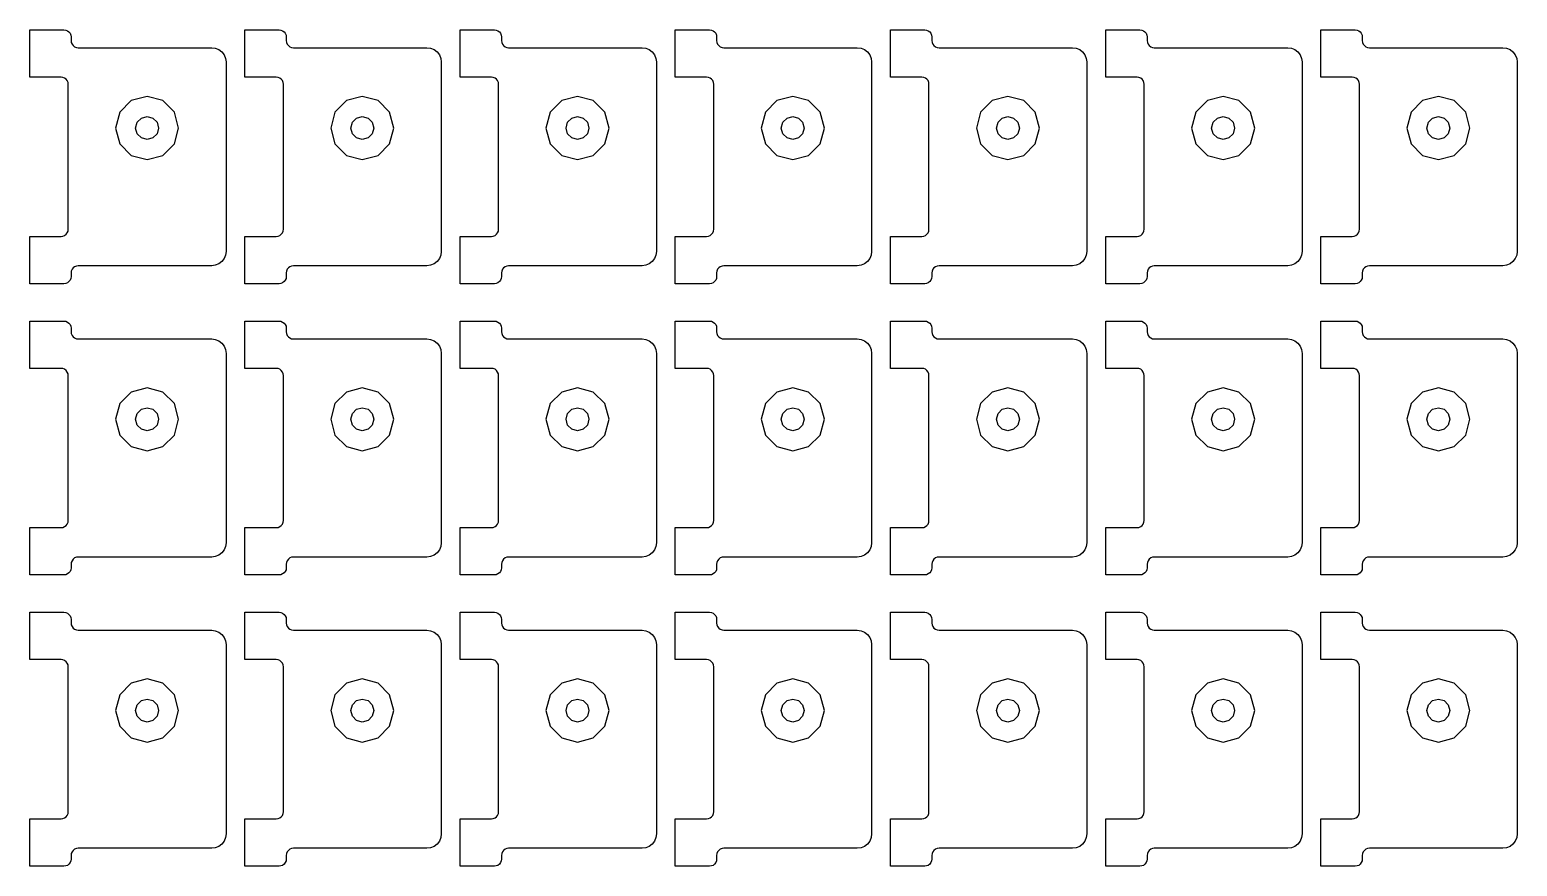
# Model space of a CAD drawing. Extents: x 11 to 212, y 11 to 212.
# Drawn here: x 121.71 to 133.91, y 97.02 to 103.88 of the extents above; entities that cross this region are included whole.
import ezdxf

# ---------------------------------------------------------------- set-up
doc = ezdxf.new("R2010")
doc.units = 0
doc.layers.add('G', color=7, linetype='continuous')

msp = doc.modelspace()

# ---------------------------------------------------------------- linework, layer by layer
at = {"layer": 'G'}
for points in [[(121.965, 102.188), (121.98, 102.19), (121.994, 102.196), (122.006, 102.205), (122.016, 102.218), (122.022, 102.232), (122.024, 102.247), (122.024, 103.435), (122.022, 103.451), (122.016, 103.465), (122.006, 103.477), (121.994, 103.486), (121.98, 103.492), (121.965, 103.494), (121.708, 103.494), (121.708, 103.882), (121.988, 103.882), (122.003, 103.88), (122.018, 103.874), (122.03, 103.865), (122.039, 103.853), (122.045, 103.839), (122.047, 103.824), (122.047, 103.794), (122.049, 103.779), (122.055, 103.765), (122.064, 103.753), (122.076, 103.743), (122.091, 103.737), (122.106, 103.735), (123.2, 103.735), (123.23, 103.731), (123.259, 103.72), (123.283, 103.701), (123.302, 103.676), (123.314, 103.648), (123.318, 103.618), (123.318, 102.065), (123.314, 102.034), (123.302, 102.006), (123.283, 101.982), (123.259, 101.963), (123.23, 101.951), (123.2, 101.947), (122.106, 101.947), (122.091, 101.945), (122.076, 101.939), (122.064, 101.93), (122.055, 101.918), (122.049, 101.903), (122.047, 101.888), (122.047, 101.859), (122.045, 101.844), (122.039, 101.829), (122.03, 101.817), (122.018, 101.808), (122.003, 101.802), (121.988, 101.8), (121.708, 101.8), (121.708, 102.188)], [(123.729, 102.188), (123.745, 102.19), (123.759, 102.196), (123.771, 102.205), (123.78, 102.218), (123.786, 102.232), (123.788, 102.247), (123.788, 103.435), (123.786, 103.451), (123.78, 103.465), (123.771, 103.477), (123.759, 103.486), (123.745, 103.492), (123.729, 103.494), (123.473, 103.494), (123.473, 103.882), (123.753, 103.882), (123.768, 103.88), (123.782, 103.874), (123.795, 103.865), (123.804, 103.853), (123.81, 103.839), (123.812, 103.824), (123.812, 103.794), (123.814, 103.779), (123.82, 103.765), (123.829, 103.753), (123.841, 103.743), (123.855, 103.737), (123.871, 103.735), (124.965, 103.735), (124.995, 103.731), (125.024, 103.72), (125.048, 103.701), (125.067, 103.676), (125.078, 103.648), (125.082, 103.618), (125.082, 102.065), (125.078, 102.034), (125.067, 102.006), (125.048, 101.982), (125.024, 101.963), (124.995, 101.951), (124.965, 101.947), (123.871, 101.947), (123.855, 101.945), (123.841, 101.939), (123.829, 101.93), (123.82, 101.918), (123.814, 101.903), (123.812, 101.888), (123.812, 101.859), (123.81, 101.844), (123.804, 101.829), (123.795, 101.817), (123.782, 101.808), (123.768, 101.802), (123.753, 101.8), (123.473, 101.8), (123.473, 102.188)], [(125.494, 102.188), (125.509, 102.19), (125.524, 102.196), (125.536, 102.205), (125.545, 102.218), (125.551, 102.232), (125.553, 102.247), (125.553, 103.435), (125.551, 103.451), (125.545, 103.465), (125.536, 103.477), (125.524, 103.486), (125.509, 103.492), (125.494, 103.494), (125.238, 103.494), (125.238, 103.882), (125.518, 103.882), (125.533, 103.88), (125.547, 103.874), (125.559, 103.865), (125.569, 103.853), (125.574, 103.839), (125.576, 103.824), (125.576, 103.794), (125.578, 103.779), (125.584, 103.765), (125.594, 103.753), (125.606, 103.743), (125.62, 103.737), (125.635, 103.735), (126.729, 103.735), (126.76, 103.731), (126.788, 103.72), (126.813, 103.701), (126.831, 103.676), (126.843, 103.648), (126.847, 103.618), (126.847, 102.065), (126.843, 102.034), (126.831, 102.006), (126.813, 101.982), (126.788, 101.963), (126.76, 101.951), (126.729, 101.947), (125.635, 101.947), (125.62, 101.945), (125.606, 101.939), (125.594, 101.93), (125.584, 101.918), (125.578, 101.903), (125.576, 101.888), (125.576, 101.859), (125.574, 101.844), (125.569, 101.829), (125.559, 101.817), (125.547, 101.808), (125.533, 101.802), (125.518, 101.8), (125.238, 101.8), (125.238, 102.188)], [(127.259, 102.188), (127.274, 102.19), (127.288, 102.196), (127.3, 102.205), (127.31, 102.218), (127.316, 102.232), (127.318, 102.247), (127.318, 103.435), (127.316, 103.451), (127.31, 103.465), (127.3, 103.477), (127.288, 103.486), (127.274, 103.492), (127.259, 103.494), (127.002, 103.494), (127.002, 103.882), (127.282, 103.882), (127.298, 103.88), (127.312, 103.874), (127.324, 103.865), (127.333, 103.853), (127.339, 103.839), (127.341, 103.824), (127.341, 103.794), (127.343, 103.779), (127.349, 103.765), (127.358, 103.753), (127.371, 103.743), (127.385, 103.737), (127.4, 103.735), (128.494, 103.735), (128.525, 103.731), (128.553, 103.72), (128.577, 103.701), (128.596, 103.676), (128.608, 103.648), (128.612, 103.618), (128.612, 102.065), (128.608, 102.034), (128.596, 102.006), (128.577, 101.982), (128.553, 101.963), (128.525, 101.951), (128.494, 101.947), (127.4, 101.947), (127.385, 101.945), (127.371, 101.939), (127.358, 101.93), (127.349, 101.918), (127.343, 101.903), (127.341, 101.888), (127.341, 101.859), (127.339, 101.844), (127.333, 101.829), (127.324, 101.817), (127.312, 101.808), (127.298, 101.802), (127.282, 101.8), (127.002, 101.8), (127.002, 102.188)], [(129.024, 102.188), (129.039, 102.19), (129.053, 102.196), (129.065, 102.205), (129.074, 102.218), (129.08, 102.232), (129.082, 102.247), (129.082, 103.435), (129.08, 103.451), (129.074, 103.465), (129.065, 103.477), (129.053, 103.486), (129.039, 103.492), (129.024, 103.494), (128.767, 103.494), (128.767, 103.882), (129.047, 103.882), (129.062, 103.88), (129.076, 103.874), (129.089, 103.865), (129.098, 103.853), (129.104, 103.839), (129.106, 103.824), (129.106, 103.794), (129.108, 103.779), (129.114, 103.765), (129.123, 103.753), (129.135, 103.743), (129.149, 103.737), (129.165, 103.735), (130.259, 103.735), (130.289, 103.731), (130.318, 103.72), (130.342, 103.701), (130.361, 103.676), (130.372, 103.648), (130.376, 103.618), (130.376, 102.065), (130.372, 102.034), (130.361, 102.006), (130.342, 101.982), (130.318, 101.963), (130.289, 101.951), (130.259, 101.947), (129.165, 101.947), (129.149, 101.945), (129.135, 101.939), (129.123, 101.93), (129.114, 101.918), (129.108, 101.903), (129.106, 101.888), (129.106, 101.859), (129.104, 101.844), (129.098, 101.829), (129.089, 101.817), (129.076, 101.808), (129.062, 101.802), (129.047, 101.8), (128.767, 101.8), (128.767, 102.188)], [(130.788, 102.188), (130.803, 102.19), (130.818, 102.196), (130.83, 102.205), (130.839, 102.218), (130.845, 102.232), (130.847, 102.247), (130.847, 103.435), (130.845, 103.451), (130.839, 103.465), (130.83, 103.477), (130.818, 103.486), (130.803, 103.492), (130.788, 103.494), (130.532, 103.494), (130.532, 103.882), (130.812, 103.882), (130.827, 103.88), (130.841, 103.874), (130.853, 103.865), (130.863, 103.853), (130.869, 103.839), (130.871, 103.824), (130.871, 103.794), (130.873, 103.779), (130.878, 103.765), (130.888, 103.753), (130.9, 103.743), (130.914, 103.737), (130.929, 103.735), (132.024, 103.735), (132.054, 103.731), (132.082, 103.72), (132.107, 103.701), (132.125, 103.676), (132.137, 103.648), (132.141, 103.618), (132.141, 102.065), (132.137, 102.034), (132.125, 102.006), (132.107, 101.982), (132.082, 101.963), (132.054, 101.951), (132.024, 101.947), (130.929, 101.947), (130.914, 101.945), (130.9, 101.939), (130.888, 101.93), (130.878, 101.918), (130.873, 101.903), (130.871, 101.888), (130.871, 101.859), (130.869, 101.844), (130.863, 101.829), (130.853, 101.817), (130.841, 101.808), (130.827, 101.802), (130.812, 101.8), (130.532, 101.8), (130.532, 102.188)], [(132.553, 102.188), (132.568, 102.19), (132.582, 102.196), (132.595, 102.205), (132.604, 102.218), (132.61, 102.232), (132.612, 102.247), (132.612, 103.435), (132.61, 103.451), (132.604, 103.465), (132.595, 103.477), (132.582, 103.486), (132.568, 103.492), (132.553, 103.494), (132.296, 103.494), (132.296, 103.882), (132.576, 103.882), (132.592, 103.88), (132.606, 103.874), (132.618, 103.865), (132.627, 103.853), (132.633, 103.839), (132.635, 103.824), (132.635, 103.794), (132.637, 103.779), (132.643, 103.765), (132.653, 103.753), (132.665, 103.743), (132.679, 103.737), (132.694, 103.735), (133.788, 103.735), (133.819, 103.731), (133.847, 103.72), (133.871, 103.701), (133.89, 103.676), (133.902, 103.648), (133.906, 103.618), (133.906, 102.065), (133.902, 102.034), (133.89, 102.006), (133.871, 101.982), (133.847, 101.963), (133.819, 101.951), (133.788, 101.947), (132.694, 101.947), (132.679, 101.945), (132.665, 101.939), (132.653, 101.93), (132.643, 101.918), (132.637, 101.903), (132.635, 101.888), (132.635, 101.859), (132.633, 101.844), (132.627, 101.829), (132.618, 101.817), (132.606, 101.808), (132.592, 101.802), (132.576, 101.8), (132.296, 101.8), (132.296, 102.188)], [(122.895, 102.947), (122.929, 103.076), (122.895, 103.206), (122.8, 103.301), (122.671, 103.335), (122.541, 103.301), (122.446, 103.206), (122.412, 103.076), (122.446, 102.947), (122.541, 102.852), (122.671, 102.818), (122.8, 102.852)], [(124.659, 102.947), (124.694, 103.076), (124.659, 103.206), (124.565, 103.301), (124.435, 103.335), (124.306, 103.301), (124.211, 103.206), (124.176, 103.076), (124.211, 102.947), (124.306, 102.852), (124.435, 102.818), (124.565, 102.852)], [(126.424, 102.947), (126.459, 103.076), (126.424, 103.206), (126.329, 103.301), (126.2, 103.335), (126.071, 103.301), (125.976, 103.206), (125.941, 103.076), (125.976, 102.947), (126.071, 102.852), (126.2, 102.818), (126.329, 102.852)], [(128.189, 102.947), (128.224, 103.076), (128.189, 103.206), (128.094, 103.301), (127.965, 103.335), (127.835, 103.301), (127.741, 103.206), (127.706, 103.076), (127.741, 102.947), (127.835, 102.852), (127.965, 102.818), (128.094, 102.852)], [(129.954, 102.947), (129.988, 103.076), (129.954, 103.206), (129.859, 103.301), (129.729, 103.335), (129.6, 103.301), (129.505, 103.206), (129.471, 103.076), (129.505, 102.947), (129.6, 102.852), (129.729, 102.818), (129.859, 102.852)], [(131.718, 102.947), (131.753, 103.076), (131.718, 103.206), (131.624, 103.301), (131.494, 103.335), (131.365, 103.301), (131.27, 103.206), (131.235, 103.076), (131.27, 102.947), (131.365, 102.852), (131.494, 102.818), (131.624, 102.852)], [(133.483, 102.947), (133.518, 103.076), (133.483, 103.206), (133.388, 103.301), (133.259, 103.335), (133.129, 103.301), (133.035, 103.206), (133, 103.076), (133.035, 102.947), (133.129, 102.852), (133.259, 102.818), (133.388, 102.852)], [(122.765, 103.076), (122.752, 103.029), (122.718, 102.995), (122.671, 102.982), (122.624, 102.995), (122.589, 103.029), (122.576, 103.076), (122.589, 103.124), (122.624, 103.158), (122.671, 103.171), (122.718, 103.158), (122.752, 103.124)], [(124.529, 103.076), (124.517, 103.029), (124.482, 102.995), (124.435, 102.982), (124.388, 102.995), (124.354, 103.029), (124.341, 103.076), (124.354, 103.124), (124.388, 103.158), (124.435, 103.171), (124.482, 103.158), (124.517, 103.124)], [(126.294, 103.076), (126.282, 103.029), (126.247, 102.995), (126.2, 102.982), (126.153, 102.995), (126.118, 103.029), (126.106, 103.076), (126.118, 103.124), (126.153, 103.158), (126.2, 103.171), (126.247, 103.158), (126.282, 103.124)], [(128.059, 103.076), (128.046, 103.029), (128.012, 102.995), (127.965, 102.982), (127.918, 102.995), (127.883, 103.029), (127.871, 103.076), (127.883, 103.124), (127.918, 103.158), (127.965, 103.171), (128.012, 103.158), (128.046, 103.124)], [(129.824, 103.076), (129.811, 103.029), (129.776, 102.995), (129.729, 102.982), (129.682, 102.995), (129.648, 103.029), (129.635, 103.076), (129.648, 103.124), (129.682, 103.158), (129.729, 103.171), (129.776, 103.158), (129.811, 103.124)], [(131.588, 103.076), (131.576, 103.029), (131.541, 102.995), (131.494, 102.982), (131.447, 102.995), (131.413, 103.029), (131.4, 103.076), (131.413, 103.124), (131.447, 103.158), (131.494, 103.171), (131.541, 103.158), (131.576, 103.124)], [(133.353, 103.076), (133.34, 103.029), (133.306, 102.995), (133.259, 102.982), (133.212, 102.995), (133.177, 103.029), (133.165, 103.076), (133.177, 103.124), (133.212, 103.158), (133.259, 103.171), (133.306, 103.158), (133.34, 103.124)], [(121.965, 99.8), (121.98, 99.802), (121.994, 99.808), (122.006, 99.817), (122.016, 99.829), (122.022, 99.844), (122.024, 99.859), (122.024, 101.047), (122.022, 101.062), (122.016, 101.076), (122.006, 101.089), (121.994, 101.098), (121.98, 101.104), (121.965, 101.106), (121.708, 101.106), (121.708, 101.494), (121.988, 101.494), (122.003, 101.492), (122.018, 101.486), (122.03, 101.477), (122.039, 101.465), (122.045, 101.451), (122.047, 101.435), (122.047, 101.406), (122.049, 101.391), (122.055, 101.376), (122.064, 101.364), (122.076, 101.355), (122.091, 101.349), (122.106, 101.347), (123.2, 101.347), (123.23, 101.343), (123.259, 101.331), (123.283, 101.313), (123.302, 101.288), (123.314, 101.26), (123.318, 101.229), (123.318, 99.676), (123.314, 99.646), (123.302, 99.618), (123.283, 99.593), (123.259, 99.575), (123.23, 99.563), (123.2, 99.559), (122.106, 99.559), (122.091, 99.557), (122.076, 99.551), (122.064, 99.542), (122.055, 99.529), (122.049, 99.515), (122.047, 99.5), (122.047, 99.471), (122.045, 99.455), (122.039, 99.441), (122.03, 99.429), (122.018, 99.42), (122.003, 99.414), (121.988, 99.412), (121.708, 99.412), (121.708, 99.8)], [(123.729, 99.8), (123.745, 99.802), (123.759, 99.808), (123.771, 99.817), (123.78, 99.829), (123.786, 99.844), (123.788, 99.859), (123.788, 101.047), (123.786, 101.062), (123.78, 101.076), (123.771, 101.089), (123.759, 101.098), (123.745, 101.104), (123.729, 101.106), (123.473, 101.106), (123.473, 101.494), (123.753, 101.494), (123.768, 101.492), (123.782, 101.486), (123.795, 101.477), (123.804, 101.465), (123.81, 101.451), (123.812, 101.435), (123.812, 101.406), (123.814, 101.391), (123.82, 101.376), (123.829, 101.364), (123.841, 101.355), (123.855, 101.349), (123.871, 101.347), (124.965, 101.347), (124.995, 101.343), (125.024, 101.331), (125.048, 101.313), (125.067, 101.288), (125.078, 101.26), (125.082, 101.229), (125.082, 99.676), (125.078, 99.646), (125.067, 99.618), (125.048, 99.593), (125.024, 99.575), (124.995, 99.563), (124.965, 99.559), (123.871, 99.559), (123.855, 99.557), (123.841, 99.551), (123.829, 99.542), (123.82, 99.529), (123.814, 99.515), (123.812, 99.5), (123.812, 99.471), (123.81, 99.455), (123.804, 99.441), (123.795, 99.429), (123.782, 99.42), (123.768, 99.414), (123.753, 99.412), (123.473, 99.412), (123.473, 99.8)], [(125.494, 99.8), (125.509, 99.802), (125.524, 99.808), (125.536, 99.817), (125.545, 99.829), (125.551, 99.844), (125.553, 99.859), (125.553, 101.047), (125.551, 101.062), (125.545, 101.076), (125.536, 101.089), (125.524, 101.098), (125.509, 101.104), (125.494, 101.106), (125.238, 101.106), (125.238, 101.494), (125.518, 101.494), (125.533, 101.492), (125.547, 101.486), (125.559, 101.477), (125.569, 101.465), (125.574, 101.451), (125.576, 101.435), (125.576, 101.406), (125.578, 101.391), (125.584, 101.376), (125.594, 101.364), (125.606, 101.355), (125.62, 101.349), (125.635, 101.347), (126.729, 101.347), (126.76, 101.343), (126.788, 101.331), (126.813, 101.313), (126.831, 101.288), (126.843, 101.26), (126.847, 101.229), (126.847, 99.676), (126.843, 99.646), (126.831, 99.618), (126.813, 99.593), (126.788, 99.575), (126.76, 99.563), (126.729, 99.559), (125.635, 99.559), (125.62, 99.557), (125.606, 99.551), (125.594, 99.542), (125.584, 99.529), (125.578, 99.515), (125.576, 99.5), (125.576, 99.471), (125.574, 99.455), (125.569, 99.441), (125.559, 99.429), (125.547, 99.42), (125.533, 99.414), (125.518, 99.412), (125.238, 99.412), (125.238, 99.8)], [(127.259, 99.8), (127.274, 99.802), (127.288, 99.808), (127.3, 99.817), (127.31, 99.829), (127.316, 99.844), (127.318, 99.859), (127.318, 101.047), (127.316, 101.062), (127.31, 101.076), (127.3, 101.089), (127.288, 101.098), (127.274, 101.104), (127.259, 101.106), (127.002, 101.106), (127.002, 101.494), (127.282, 101.494), (127.298, 101.492), (127.312, 101.486), (127.324, 101.477), (127.333, 101.465), (127.339, 101.451), (127.341, 101.435), (127.341, 101.406), (127.343, 101.391), (127.349, 101.376), (127.358, 101.364), (127.371, 101.355), (127.385, 101.349), (127.4, 101.347), (128.494, 101.347), (128.525, 101.343), (128.553, 101.331), (128.577, 101.313), (128.596, 101.288), (128.608, 101.26), (128.612, 101.229), (128.612, 99.676), (128.608, 99.646), (128.596, 99.618), (128.577, 99.593), (128.553, 99.575), (128.525, 99.563), (128.494, 99.559), (127.4, 99.559), (127.385, 99.557), (127.371, 99.551), (127.358, 99.542), (127.349, 99.529), (127.343, 99.515), (127.341, 99.5), (127.341, 99.471), (127.339, 99.455), (127.333, 99.441), (127.324, 99.429), (127.312, 99.42), (127.298, 99.414), (127.282, 99.412), (127.002, 99.412), (127.002, 99.8)], [(129.024, 99.8), (129.039, 99.802), (129.053, 99.808), (129.065, 99.817), (129.074, 99.829), (129.08, 99.844), (129.082, 99.859), (129.082, 101.047), (129.08, 101.062), (129.074, 101.076), (129.065, 101.089), (129.053, 101.098), (129.039, 101.104), (129.024, 101.106), (128.767, 101.106), (128.767, 101.494), (129.047, 101.494), (129.062, 101.492), (129.076, 101.486), (129.089, 101.477), (129.098, 101.465), (129.104, 101.451), (129.106, 101.435), (129.106, 101.406), (129.108, 101.391), (129.114, 101.376), (129.123, 101.364), (129.135, 101.355), (129.149, 101.349), (129.165, 101.347), (130.259, 101.347), (130.289, 101.343), (130.318, 101.331), (130.342, 101.313), (130.361, 101.288), (130.372, 101.26), (130.376, 101.229), (130.376, 99.676), (130.372, 99.646), (130.361, 99.618), (130.342, 99.593), (130.318, 99.575), (130.289, 99.563), (130.259, 99.559), (129.165, 99.559), (129.149, 99.557), (129.135, 99.551), (129.123, 99.542), (129.114, 99.529), (129.108, 99.515), (129.106, 99.5), (129.106, 99.471), (129.104, 99.455), (129.098, 99.441), (129.089, 99.429), (129.076, 99.42), (129.062, 99.414), (129.047, 99.412), (128.767, 99.412), (128.767, 99.8)], [(130.788, 99.8), (130.803, 99.802), (130.818, 99.808), (130.83, 99.817), (130.839, 99.829), (130.845, 99.844), (130.847, 99.859), (130.847, 101.047), (130.845, 101.062), (130.839, 101.076), (130.83, 101.089), (130.818, 101.098), (130.803, 101.104), (130.788, 101.106), (130.532, 101.106), (130.532, 101.494), (130.812, 101.494), (130.827, 101.492), (130.841, 101.486), (130.853, 101.477), (130.863, 101.465), (130.869, 101.451), (130.871, 101.435), (130.871, 101.406), (130.873, 101.391), (130.878, 101.376), (130.888, 101.364), (130.9, 101.355), (130.914, 101.349), (130.929, 101.347), (132.024, 101.347), (132.054, 101.343), (132.082, 101.331), (132.107, 101.313), (132.125, 101.288), (132.137, 101.26), (132.141, 101.229), (132.141, 99.676), (132.137, 99.646), (132.125, 99.618), (132.107, 99.593), (132.082, 99.575), (132.054, 99.563), (132.024, 99.559), (130.929, 99.559), (130.914, 99.557), (130.9, 99.551), (130.888, 99.542), (130.878, 99.529), (130.873, 99.515), (130.871, 99.5), (130.871, 99.471), (130.869, 99.455), (130.863, 99.441), (130.853, 99.429), (130.841, 99.42), (130.827, 99.414), (130.812, 99.412), (130.532, 99.412), (130.532, 99.8)], [(132.553, 99.8), (132.568, 99.802), (132.582, 99.808), (132.595, 99.817), (132.604, 99.829), (132.61, 99.844), (132.612, 99.859), (132.612, 101.047), (132.61, 101.062), (132.604, 101.076), (132.595, 101.089), (132.582, 101.098), (132.568, 101.104), (132.553, 101.106), (132.296, 101.106), (132.296, 101.494), (132.576, 101.494), (132.592, 101.492), (132.606, 101.486), (132.618, 101.477), (132.627, 101.465), (132.633, 101.451), (132.635, 101.435), (132.635, 101.406), (132.637, 101.391), (132.643, 101.376), (132.653, 101.364), (132.665, 101.355), (132.679, 101.349), (132.694, 101.347), (133.788, 101.347), (133.819, 101.343), (133.847, 101.331), (133.871, 101.313), (133.89, 101.288), (133.902, 101.26), (133.906, 101.229), (133.906, 99.676), (133.902, 99.646), (133.89, 99.618), (133.871, 99.593), (133.847, 99.575), (133.819, 99.563), (133.788, 99.559), (132.694, 99.559), (132.679, 99.557), (132.665, 99.551), (132.653, 99.542), (132.643, 99.529), (132.637, 99.515), (132.635, 99.5), (132.635, 99.471), (132.633, 99.455), (132.627, 99.441), (132.618, 99.429), (132.606, 99.42), (132.592, 99.414), (132.576, 99.412), (132.296, 99.412), (132.296, 99.8)], [(122.895, 100.559), (122.929, 100.688), (122.895, 100.818), (122.8, 100.912), (122.671, 100.947), (122.541, 100.912), (122.446, 100.818), (122.412, 100.688), (122.446, 100.559), (122.541, 100.464), (122.671, 100.429), (122.8, 100.464)], [(124.659, 100.559), (124.694, 100.688), (124.659, 100.818), (124.565, 100.912), (124.435, 100.947), (124.306, 100.912), (124.211, 100.818), (124.176, 100.688), (124.211, 100.559), (124.306, 100.464), (124.435, 100.429), (124.565, 100.464)], [(126.424, 100.559), (126.459, 100.688), (126.424, 100.818), (126.329, 100.912), (126.2, 100.947), (126.071, 100.912), (125.976, 100.818), (125.941, 100.688), (125.976, 100.559), (126.071, 100.464), (126.2, 100.429), (126.329, 100.464)], [(128.189, 100.559), (128.224, 100.688), (128.189, 100.818), (128.094, 100.912), (127.965, 100.947), (127.835, 100.912), (127.741, 100.818), (127.706, 100.688), (127.741, 100.559), (127.835, 100.464), (127.965, 100.429), (128.094, 100.464)], [(129.954, 100.559), (129.988, 100.688), (129.954, 100.818), (129.859, 100.912), (129.729, 100.947), (129.6, 100.912), (129.505, 100.818), (129.471, 100.688), (129.505, 100.559), (129.6, 100.464), (129.729, 100.429), (129.859, 100.464)], [(131.718, 100.559), (131.753, 100.688), (131.718, 100.818), (131.624, 100.912), (131.494, 100.947), (131.365, 100.912), (131.27, 100.818), (131.235, 100.688), (131.27, 100.559), (131.365, 100.464), (131.494, 100.429), (131.624, 100.464)], [(133.483, 100.559), (133.518, 100.688), (133.483, 100.818), (133.388, 100.912), (133.259, 100.947), (133.129, 100.912), (133.035, 100.818), (133, 100.688), (133.035, 100.559), (133.129, 100.464), (133.259, 100.429), (133.388, 100.464)], [(122.765, 100.688), (122.752, 100.641), (122.718, 100.607), (122.671, 100.594), (122.624, 100.607), (122.589, 100.641), (122.576, 100.688), (122.589, 100.735), (122.624, 100.77), (122.671, 100.782), (122.718, 100.77), (122.752, 100.735)], [(124.529, 100.688), (124.517, 100.641), (124.482, 100.607), (124.435, 100.594), (124.388, 100.607), (124.354, 100.641), (124.341, 100.688), (124.354, 100.735), (124.388, 100.77), (124.435, 100.782), (124.482, 100.77), (124.517, 100.735)], [(126.294, 100.688), (126.282, 100.641), (126.247, 100.607), (126.2, 100.594), (126.153, 100.607), (126.118, 100.641), (126.106, 100.688), (126.118, 100.735), (126.153, 100.77), (126.2, 100.782), (126.247, 100.77), (126.282, 100.735)], [(128.059, 100.688), (128.046, 100.641), (128.012, 100.607), (127.965, 100.594), (127.918, 100.607), (127.883, 100.641), (127.871, 100.688), (127.883, 100.735), (127.918, 100.77), (127.965, 100.782), (128.012, 100.77), (128.046, 100.735)], [(129.824, 100.688), (129.811, 100.641), (129.776, 100.607), (129.729, 100.594), (129.682, 100.607), (129.648, 100.641), (129.635, 100.688), (129.648, 100.735), (129.682, 100.77), (129.729, 100.782), (129.776, 100.77), (129.811, 100.735)], [(131.588, 100.688), (131.576, 100.641), (131.541, 100.607), (131.494, 100.594), (131.447, 100.607), (131.413, 100.641), (131.4, 100.688), (131.413, 100.735), (131.447, 100.77), (131.494, 100.782), (131.541, 100.77), (131.576, 100.735)], [(133.353, 100.688), (133.34, 100.641), (133.306, 100.607), (133.259, 100.594), (133.212, 100.607), (133.177, 100.641), (133.165, 100.688), (133.177, 100.735), (133.212, 100.77), (133.259, 100.782), (133.306, 100.77), (133.34, 100.735)], [(121.965, 97.412), (121.98, 97.414), (121.994, 97.42), (122.006, 97.429), (122.016, 97.441), (122.022, 97.455), (122.024, 97.471), (122.024, 98.659), (122.022, 98.674), (122.016, 98.688), (122.006, 98.7), (121.994, 98.71), (121.98, 98.716), (121.965, 98.718), (121.708, 98.718), (121.708, 99.106), (121.988, 99.106), (122.003, 99.104), (122.018, 99.098), (122.03, 99.089), (122.039, 99.076), (122.045, 99.062), (122.047, 99.047), (122.047, 99.018), (122.049, 99.002), (122.055, 98.988), (122.064, 98.976), (122.076, 98.967), (122.091, 98.961), (122.106, 98.959), (123.2, 98.959), (123.23, 98.955), (123.259, 98.943), (123.283, 98.924), (123.302, 98.9), (123.314, 98.872), (123.318, 98.841), (123.318, 97.288), (123.314, 97.258), (123.302, 97.229), (123.283, 97.205), (123.259, 97.186), (123.23, 97.175), (123.2, 97.171), (122.106, 97.171), (122.091, 97.169), (122.076, 97.163), (122.064, 97.153), (122.055, 97.141), (122.049, 97.127), (122.047, 97.112), (122.047, 97.082), (122.045, 97.067), (122.039, 97.053), (122.03, 97.041), (122.018, 97.031), (122.003, 97.026), (121.988, 97.024), (121.708, 97.024), (121.708, 97.412)], [(123.729, 97.412), (123.745, 97.414), (123.759, 97.42), (123.771, 97.429), (123.78, 97.441), (123.786, 97.455), (123.788, 97.471), (123.788, 98.659), (123.786, 98.674), (123.78, 98.688), (123.771, 98.7), (123.759, 98.71), (123.745, 98.716), (123.729, 98.718), (123.473, 98.718), (123.473, 99.106), (123.753, 99.106), (123.768, 99.104), (123.782, 99.098), (123.795, 99.089), (123.804, 99.076), (123.81, 99.062), (123.812, 99.047), (123.812, 99.018), (123.814, 99.002), (123.82, 98.988), (123.829, 98.976), (123.841, 98.967), (123.855, 98.961), (123.871, 98.959), (124.965, 98.959), (124.995, 98.955), (125.024, 98.943), (125.048, 98.924), (125.067, 98.9), (125.078, 98.872), (125.082, 98.841), (125.082, 97.288), (125.078, 97.258), (125.067, 97.229), (125.048, 97.205), (125.024, 97.186), (124.995, 97.175), (124.965, 97.171), (123.871, 97.171), (123.855, 97.169), (123.841, 97.163), (123.829, 97.153), (123.82, 97.141), (123.814, 97.127), (123.812, 97.112), (123.812, 97.082), (123.81, 97.067), (123.804, 97.053), (123.795, 97.041), (123.782, 97.031), (123.768, 97.026), (123.753, 97.024), (123.473, 97.024), (123.473, 97.412)], [(125.494, 97.412), (125.509, 97.414), (125.524, 97.42), (125.536, 97.429), (125.545, 97.441), (125.551, 97.455), (125.553, 97.471), (125.553, 98.659), (125.551, 98.674), (125.545, 98.688), (125.536, 98.7), (125.524, 98.71), (125.509, 98.716), (125.494, 98.718), (125.238, 98.718), (125.238, 99.106), (125.518, 99.106), (125.533, 99.104), (125.547, 99.098), (125.559, 99.089), (125.569, 99.076), (125.574, 99.062), (125.576, 99.047), (125.576, 99.018), (125.578, 99.002), (125.584, 98.988), (125.594, 98.976), (125.606, 98.967), (125.62, 98.961), (125.635, 98.959), (126.729, 98.959), (126.76, 98.955), (126.788, 98.943), (126.813, 98.924), (126.831, 98.9), (126.843, 98.872), (126.847, 98.841), (126.847, 97.288), (126.843, 97.258), (126.831, 97.229), (126.813, 97.205), (126.788, 97.186), (126.76, 97.175), (126.729, 97.171), (125.635, 97.171), (125.62, 97.169), (125.606, 97.163), (125.594, 97.153), (125.584, 97.141), (125.578, 97.127), (125.576, 97.112), (125.576, 97.082), (125.574, 97.067), (125.569, 97.053), (125.559, 97.041), (125.547, 97.031), (125.533, 97.026), (125.518, 97.024), (125.238, 97.024), (125.238, 97.412)], [(127.259, 97.412), (127.274, 97.414), (127.288, 97.42), (127.3, 97.429), (127.31, 97.441), (127.316, 97.455), (127.318, 97.471), (127.318, 98.659), (127.316, 98.674), (127.31, 98.688), (127.3, 98.7), (127.288, 98.71), (127.274, 98.716), (127.259, 98.718), (127.002, 98.718), (127.002, 99.106), (127.282, 99.106), (127.298, 99.104), (127.312, 99.098), (127.324, 99.089), (127.333, 99.076), (127.339, 99.062), (127.341, 99.047), (127.341, 99.018), (127.343, 99.002), (127.349, 98.988), (127.358, 98.976), (127.371, 98.967), (127.385, 98.961), (127.4, 98.959), (128.494, 98.959), (128.525, 98.955), (128.553, 98.943), (128.577, 98.924), (128.596, 98.9), (128.608, 98.872), (128.612, 98.841), (128.612, 97.288), (128.608, 97.258), (128.596, 97.229), (128.577, 97.205), (128.553, 97.186), (128.525, 97.175), (128.494, 97.171), (127.4, 97.171), (127.385, 97.169), (127.371, 97.163), (127.358, 97.153), (127.349, 97.141), (127.343, 97.127), (127.341, 97.112), (127.341, 97.082), (127.339, 97.067), (127.333, 97.053), (127.324, 97.041), (127.312, 97.031), (127.298, 97.026), (127.282, 97.024), (127.002, 97.024), (127.002, 97.412)], [(129.024, 97.412), (129.039, 97.414), (129.053, 97.42), (129.065, 97.429), (129.074, 97.441), (129.08, 97.455), (129.082, 97.471), (129.082, 98.659), (129.08, 98.674), (129.074, 98.688), (129.065, 98.7), (129.053, 98.71), (129.039, 98.716), (129.024, 98.718), (128.767, 98.718), (128.767, 99.106), (129.047, 99.106), (129.062, 99.104), (129.076, 99.098), (129.089, 99.089), (129.098, 99.076), (129.104, 99.062), (129.106, 99.047), (129.106, 99.018), (129.108, 99.002), (129.114, 98.988), (129.123, 98.976), (129.135, 98.967), (129.149, 98.961), (129.165, 98.959), (130.259, 98.959), (130.289, 98.955), (130.318, 98.943), (130.342, 98.924), (130.361, 98.9), (130.372, 98.872), (130.376, 98.841), (130.376, 97.288), (130.372, 97.258), (130.361, 97.229), (130.342, 97.205), (130.318, 97.186), (130.289, 97.175), (130.259, 97.171), (129.165, 97.171), (129.149, 97.169), (129.135, 97.163), (129.123, 97.153), (129.114, 97.141), (129.108, 97.127), (129.106, 97.112), (129.106, 97.082), (129.104, 97.067), (129.098, 97.053), (129.089, 97.041), (129.076, 97.031), (129.062, 97.026), (129.047, 97.024), (128.767, 97.024), (128.767, 97.412)], [(130.788, 97.412), (130.803, 97.414), (130.818, 97.42), (130.83, 97.429), (130.839, 97.441), (130.845, 97.455), (130.847, 97.471), (130.847, 98.659), (130.845, 98.674), (130.839, 98.688), (130.83, 98.7), (130.818, 98.71), (130.803, 98.716), (130.788, 98.718), (130.532, 98.718), (130.532, 99.106), (130.812, 99.106), (130.827, 99.104), (130.841, 99.098), (130.853, 99.089), (130.863, 99.076), (130.869, 99.062), (130.871, 99.047), (130.871, 99.018), (130.873, 99.002), (130.878, 98.988), (130.888, 98.976), (130.9, 98.967), (130.914, 98.961), (130.929, 98.959), (132.024, 98.959), (132.054, 98.955), (132.082, 98.943), (132.107, 98.924), (132.125, 98.9), (132.137, 98.872), (132.141, 98.841), (132.141, 97.288), (132.137, 97.258), (132.125, 97.229), (132.107, 97.205), (132.082, 97.186), (132.054, 97.175), (132.024, 97.171), (130.929, 97.171), (130.914, 97.169), (130.9, 97.163), (130.888, 97.153), (130.878, 97.141), (130.873, 97.127), (130.871, 97.112), (130.871, 97.082), (130.869, 97.067), (130.863, 97.053), (130.853, 97.041), (130.841, 97.031), (130.827, 97.026), (130.812, 97.024), (130.532, 97.024), (130.532, 97.412)], [(132.553, 97.412), (132.568, 97.414), (132.582, 97.42), (132.595, 97.429), (132.604, 97.441), (132.61, 97.455), (132.612, 97.471), (132.612, 98.659), (132.61, 98.674), (132.604, 98.688), (132.595, 98.7), (132.582, 98.71), (132.568, 98.716), (132.553, 98.718), (132.296, 98.718), (132.296, 99.106), (132.576, 99.106), (132.592, 99.104), (132.606, 99.098), (132.618, 99.089), (132.627, 99.076), (132.633, 99.062), (132.635, 99.047), (132.635, 99.018), (132.637, 99.002), (132.643, 98.988), (132.653, 98.976), (132.665, 98.967), (132.679, 98.961), (132.694, 98.959), (133.788, 98.959), (133.819, 98.955), (133.847, 98.943), (133.871, 98.924), (133.89, 98.9), (133.902, 98.872), (133.906, 98.841), (133.906, 97.288), (133.902, 97.258), (133.89, 97.229), (133.871, 97.205), (133.847, 97.186), (133.819, 97.175), (133.788, 97.171), (132.694, 97.171), (132.679, 97.169), (132.665, 97.163), (132.653, 97.153), (132.643, 97.141), (132.637, 97.127), (132.635, 97.112), (132.635, 97.082), (132.633, 97.067), (132.627, 97.053), (132.618, 97.041), (132.606, 97.031), (132.592, 97.026), (132.576, 97.024), (132.296, 97.024), (132.296, 97.412)], [(122.895, 98.171), (122.929, 98.3), (122.895, 98.429), (122.8, 98.524), (122.671, 98.559), (122.541, 98.524), (122.446, 98.429), (122.412, 98.3), (122.446, 98.171), (122.541, 98.076), (122.671, 98.041), (122.8, 98.076)], [(124.659, 98.171), (124.694, 98.3), (124.659, 98.429), (124.565, 98.524), (124.435, 98.559), (124.306, 98.524), (124.211, 98.429), (124.176, 98.3), (124.211, 98.171), (124.306, 98.076), (124.435, 98.041), (124.565, 98.076)], [(126.424, 98.171), (126.459, 98.3), (126.424, 98.429), (126.329, 98.524), (126.2, 98.559), (126.071, 98.524), (125.976, 98.429), (125.941, 98.3), (125.976, 98.171), (126.071, 98.076), (126.2, 98.041), (126.329, 98.076)], [(128.189, 98.171), (128.224, 98.3), (128.189, 98.429), (128.094, 98.524), (127.965, 98.559), (127.835, 98.524), (127.741, 98.429), (127.706, 98.3), (127.741, 98.171), (127.835, 98.076), (127.965, 98.041), (128.094, 98.076)], [(129.954, 98.171), (129.988, 98.3), (129.954, 98.429), (129.859, 98.524), (129.729, 98.559), (129.6, 98.524), (129.505, 98.429), (129.471, 98.3), (129.505, 98.171), (129.6, 98.076), (129.729, 98.041), (129.859, 98.076)], [(131.718, 98.171), (131.753, 98.3), (131.718, 98.429), (131.624, 98.524), (131.494, 98.559), (131.365, 98.524), (131.27, 98.429), (131.235, 98.3), (131.27, 98.171), (131.365, 98.076), (131.494, 98.041), (131.624, 98.076)], [(133.483, 98.171), (133.518, 98.3), (133.483, 98.429), (133.388, 98.524), (133.259, 98.559), (133.129, 98.524), (133.035, 98.429), (133, 98.3), (133.035, 98.171), (133.129, 98.076), (133.259, 98.041), (133.388, 98.076)], [(122.765, 98.3), (122.752, 98.253), (122.718, 98.218), (122.671, 98.206), (122.624, 98.218), (122.589, 98.253), (122.576, 98.3), (122.589, 98.347), (122.624, 98.382), (122.671, 98.394), (122.718, 98.382), (122.752, 98.347)], [(124.529, 98.3), (124.517, 98.253), (124.482, 98.218), (124.435, 98.206), (124.388, 98.218), (124.354, 98.253), (124.341, 98.3), (124.354, 98.347), (124.388, 98.382), (124.435, 98.394), (124.482, 98.382), (124.517, 98.347)], [(126.294, 98.3), (126.282, 98.253), (126.247, 98.218), (126.2, 98.206), (126.153, 98.218), (126.118, 98.253), (126.106, 98.3), (126.118, 98.347), (126.153, 98.382), (126.2, 98.394), (126.247, 98.382), (126.282, 98.347)], [(128.059, 98.3), (128.046, 98.253), (128.012, 98.218), (127.965, 98.206), (127.918, 98.218), (127.883, 98.253), (127.871, 98.3), (127.883, 98.347), (127.918, 98.382), (127.965, 98.394), (128.012, 98.382), (128.046, 98.347)], [(129.824, 98.3), (129.811, 98.253), (129.776, 98.218), (129.729, 98.206), (129.682, 98.218), (129.648, 98.253), (129.635, 98.3), (129.648, 98.347), (129.682, 98.382), (129.729, 98.394), (129.776, 98.382), (129.811, 98.347)], [(131.588, 98.3), (131.576, 98.253), (131.541, 98.218), (131.494, 98.206), (131.447, 98.218), (131.413, 98.253), (131.4, 98.3), (131.413, 98.347), (131.447, 98.382), (131.494, 98.394), (131.541, 98.382), (131.576, 98.347)], [(133.353, 98.3), (133.34, 98.253), (133.306, 98.218), (133.259, 98.206), (133.212, 98.218), (133.177, 98.253), (133.165, 98.3), (133.177, 98.347), (133.212, 98.382), (133.259, 98.394), (133.306, 98.382), (133.34, 98.347)]]:
    msp.add_lwpolyline(points, close=True, dxfattribs=at)

doc.saveas('drawing.dxf')
